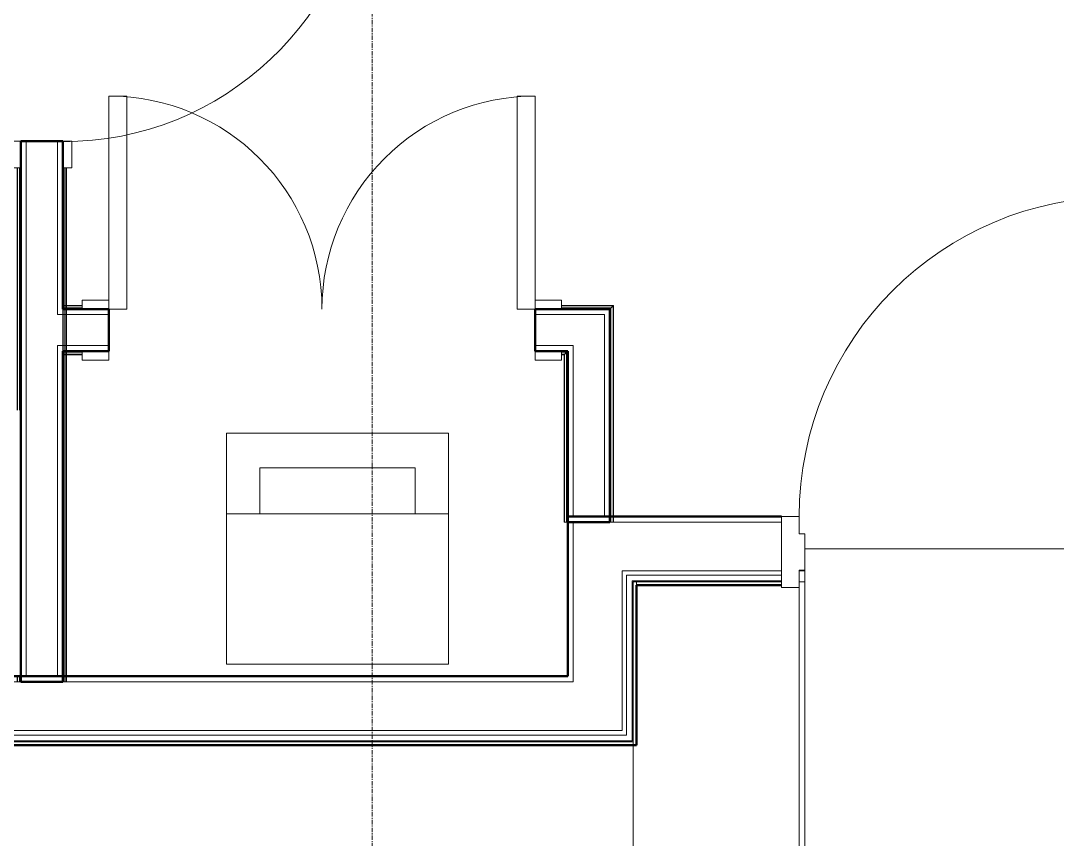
# Model space of a CAD drawing. Header units: inches. Extents: x -4218 to -1830, y 9767 to 12426.
# Drawn here: x -2866.9 to -2750.1, y 11707 to 11799.2 of the extents above; entities that cross this region are included whole.
import ezdxf

# ---------------------------------------------------------------- set-up
doc = ezdxf.new("R2010")
doc.units = ezdxf.units.IN
doc.header["$MEASUREMENT"] = 0
doc.linetypes.add('Grid Line 1_2_', pattern=[0.875, 0.5, -0.125, 0.125, -0.125])
for name, color, linetype, lineweight in [('0-1', 7, 'Continuous', 5), ('0-2', 253, 'Continuous', 9), ('0-3', 7, 'Continuous', 9), ('A-DOOR-1', 7, 'Continuous', 9), ('A-DOOR-2', 50, 'Continuous', 20), ('A-DOOR-FRAM-1', 50, 'Continuous', 20), ('A-FLOR-2', 252, 'Continuous', 9), ('A-FLOR-3', 7, 'Continuous', 9), ('A-FLOR-5', 192, 'Continuous', 9), ('A-WALL-1', 250, 'Continuous', 50), ('A-WALL-2', 10, 'Continuous', 13), ('A-WALL-3', 254, 'Continuous', 9), ('A-WALL-4', 253, 'Continuous', 9), ('A-WALL-5', 252, 'Continuous', 9), ('A-WALL-6', 7, 'Continuous', 9), ('I-WALL-1', 250, 'Continuous', 50), ('I-WALL-2', 254, 'Continuous', 9), ('I-WALL-3', 253, 'Continuous', 9), ('I-WALL-4', 252, 'Continuous', 9), ('P-SANR-FIXT-1', 7, 'Continuous', 9), ('S-GRID-1', 1, 'Grid Line 1_2_', 9)]:
    doc.layers.add(name, color=color, linetype=linetype, lineweight=lineweight)

# ---------------------------------------------------------------- blocks, each defined once
blk = doc.blocks.new('Basic Wall _ INT - W4BØF - _5_8 GYP - 2X4 WOOD_BATT_ - 5_8 GYP_ - ___-2682063-BACKGROUND - 3RD FLOOR')
at = {"layer": 'A-WALL-3'}
for p, q in [((-2800.52, 11742.74), (-2800.5, 11742.74)), ((-2800.38, 11742.74), (-2800.32, 11742.74)), ((-2800.32, 11742.74), (-2800.17, 11742.74)), ((-2800.17, 11742.74), (-2800.11, 11742.74))]:
    blk.add_line(p, q, dxfattribs=at)
at = {"layer": 'A-WALL-4'}
for p, q in [((-2800.5, 11766.76), (-2800.52, 11766.74)), ((-2800.32, 11766.94), (-2800.38, 11766.88)), ((-2800.17, 11767.09), (-2800.32, 11766.95)), ((-2800.11, 11767.15), (-2800.17, 11767.09)), ((-2800.52, 11742.74), (-2800.52, 11743.36)), ((-2800.17, 11743.36), (-2800.17, 11742.74)), ((-2800.48, 11742.74), (-2800.52, 11742.74)), ((-2800.41, 11742.74), (-2800.48, 11742.74)), ((-2800.4, 11742.74), (-2800.41, 11742.74)), ((-2800.23, 11742.74), (-2800.4, 11742.74)), ((-2800.4, 11742.74), (-2800.4, 11742.74)), ((-2800.11, 11742.74), (-2800.23, 11742.74))]:
    blk.add_line(p, q, dxfattribs=at)
at = {"layer": 'A-WALL-5'}
for p, q in [((-2800.52, 11743.36), (-2800.52, 11766.74)), ((-2800.17, 11767.09), (-2800.17, 11743.36)), ((-2800.4, 11742.74), (-2800.4, 11743.36)), ((-2800.11, 11743.36), (-2800.11, 11742.74))]:
    blk.add_line(p, q, dxfattribs=at)
at = {"layer": 'A-WALL-6'}
for p, q in [((-2800.4, 11743.36), (-2800.4, 11766.86)), ((-2800.11, 11767.15), (-2800.11, 11743.36))]:
    blk.add_line(p, q, dxfattribs=at)
at = {"layer": 'A-WALL-6', "flags": 128}
for points in [[(-2800.48, 11766.78), (-2800.46, 11766.8), (-2800.44, 11766.82), (-2800.42, 11766.84), (-2800.41, 11766.85), (-2800.4, 11766.86), (-2800.4, 11766.86)], [(-2800.4, 11766.86), (-2800.38, 11766.88), (-2800.32, 11766.94), (-2800.23, 11767.03), (-2800.11, 11767.15)]]:
    blk.add_lwpolyline(points, dxfattribs=at)
blk = doc.blocks.new('Basic Wall _ INT - W4BØF - _5_8 GYP - 2X4 WOOD_BATT_ - 5_8 GYP_ - ___-2682064-BACKGROUND - 3RD FLOOR')
at = {"layer": 'A-WALL-4'}
for p, q in [((-2805.62, 11761.64), (-2805.69, 11761.58)), ((-2805.48, 11761.78), (-2805.62, 11761.64)), ((-2805.41, 11761.85), (-2805.48, 11761.79)), ((-2805.27, 11761.99), (-2805.3, 11761.97)), ((-2805.27, 11742.74), (-2805.27, 11743.36))]:
    blk.add_line(p, q, dxfattribs=at)
at = {"layer": 'A-WALL-5'}
for p, q in [((-2805.62, 11761.64), (-2805.62, 11742.74)), ((-2805.27, 11743.36), (-2805.27, 11761.99)), ((-2805.69, 11742.74), (-2805.62, 11742.74)), ((-2805.62, 11742.74), (-2805.48, 11742.74)), ((-2805.48, 11742.74), (-2805.41, 11742.74)), ((-2805.3, 11742.74), (-2805.27, 11742.74))]:
    blk.add_line(p, q, dxfattribs=at)
at = {"layer": 'A-WALL-6'}
for p, q in [((-2805.4, 11761.86), (-2805.4, 11742.74)), ((-2805.69, 11761.58), (-2805.69, 11742.74)), ((-2805.4, 11742.74), (-2805.69, 11742.74)), ((-2805.32, 11742.74), (-2805.4, 11742.74)), ((-2805.27, 11742.74), (-2805.32, 11742.74))]:
    blk.add_line(p, q, dxfattribs=at)
at = {"layer": 'A-WALL-6', "flags": 128}
for points in [[(-2805.69, 11761.58), (-2805.57, 11761.7), (-2805.48, 11761.79), (-2805.42, 11761.84), (-2805.4, 11761.86)], [(-2805.4, 11761.86), (-2805.4, 11761.87), (-2805.39, 11761.88), (-2805.37, 11761.89), (-2805.36, 11761.91), (-2805.34, 11761.93), (-2805.32, 11761.95)]]:
    blk.add_lwpolyline(points, dxfattribs=at)
blk = doc.blocks.new('Basic Wall _ INT - W4BØF - _5_8 GYP - 2X4 WOOD_BATT_ - 5_8 GYP_ - ___-2682065-BACKGROUND - 3RD FLOOR')
at = {"layer": 'A-WALL-3'}
for p, q in [((-2862.15, 11767.15), (-2862.15, 11767.09)), ((-2862.15, 11767.09), (-2862.15, 11766.95)), ((-2862.15, 11766.94), (-2862.15, 11766.88)), ((-2862.15, 11766.76), (-2862.15, 11766.74))]:
    blk.add_line(p, q, dxfattribs=at)
at = {"layer": 'A-WALL-4'}
for p, q in [((-2862.15, 11767.03), (-2862.15, 11767.15)), ((-2862.15, 11766.88), (-2862.15, 11767.03)), ((-2862.15, 11766.86), (-2862.15, 11766.88)), ((-2862.15, 11766.86), (-2862.15, 11766.86)), ((-2862.15, 11766.84), (-2862.15, 11766.86)), ((-2862.15, 11766.8), (-2862.15, 11766.84)), ((-2861.88, 11767.09), (-2861.95, 11767.09)), ((-2861.77, 11767.09), (-2861.85, 11767.09)), ((-2859.96, 11766.74), (-2856.98, 11766.74)), ((-2808.96, 11766.74), (-2805.96, 11766.74)), ((-2800.52, 11766.74), (-2800.5, 11766.76)), ((-2800.38, 11766.88), (-2800.32, 11766.94)), ((-2800.32, 11766.95), (-2800.17, 11767.09)), ((-2800.17, 11767.09), (-2800.11, 11767.15))]:
    blk.add_line(p, q, dxfattribs=at)
at = {"layer": 'A-WALL-5'}
for p, q in [((-2862.15, 11766.78), (-2862.15, 11766.8)), ((-2862.15, 11766.74), (-2862.15, 11766.78)), ((-2862.15, 11766.74), (-2859.96, 11766.74)), ((-2861.88, 11767.15), (-2861.95, 11767.15)), ((-2861.77, 11767.15), (-2861.85, 11767.15)), ((-2859.96, 11767.09), (-2861.74, 11767.09)), ((-2800.17, 11767.09), (-2805.96, 11767.09)), ((-2805.96, 11766.74), (-2800.52, 11766.74))]:
    blk.add_line(p, q, dxfattribs=at)
at = {"layer": 'A-WALL-6'}
for p, q in [((-2859.96, 11766.86), (-2862.15, 11766.86)), ((-2859.96, 11767.15), (-2861.74, 11767.15)), ((-2800.11, 11767.15), (-2805.96, 11767.15)), ((-2800.4, 11766.86), (-2805.96, 11766.86))]:
    blk.add_line(p, q, dxfattribs=at)
at = {"layer": 'A-WALL-6', "flags": 128}
for points in [[(-2800.4, 11766.86), (-2800.4, 11766.86), (-2800.41, 11766.85), (-2800.42, 11766.84), (-2800.44, 11766.82), (-2800.46, 11766.8), (-2800.48, 11766.78)], [(-2800.11, 11767.15), (-2800.23, 11767.03), (-2800.32, 11766.94), (-2800.38, 11766.88), (-2800.4, 11766.86)]]:
    blk.add_lwpolyline(points, dxfattribs=at)
blk = doc.blocks.new('Basic Wall _ INT - W4BØF - _5_8 GYP - 2X4 WOOD_BATT_ - 5_8 GYP_ - ___-2682066-BACKGROUND - 3RD FLOOR')
at = {"layer": 'A-WALL-3'}
for p, q in [((-2862.15, 11761.99), (-2862.15, 11761.97)), ((-2862.15, 11761.85), (-2862.15, 11761.79)), ((-2862.15, 11761.78), (-2862.15, 11761.64)), ((-2862.15, 11761.64), (-2862.15, 11761.58))]:
    blk.add_line(p, q, dxfattribs=at)
at = {"layer": 'A-WALL-4'}
for p, q in [((-2862.15, 11761.89), (-2862.15, 11761.93)), ((-2862.15, 11761.86), (-2862.15, 11761.89)), ((-2862.15, 11761.84), (-2862.15, 11761.86)), ((-2862.15, 11761.79), (-2862.15, 11761.84)), ((-2862.15, 11761.7), (-2862.15, 11761.79)), ((-2862.15, 11761.58), (-2862.15, 11761.7)), ((-2861.89, 11761.64), (-2861.95, 11761.64)), ((-2861.74, 11761.64), (-2861.85, 11761.64)), ((-2859.96, 11761.99), (-2856.98, 11761.99)), ((-2805.69, 11761.58), (-2805.62, 11761.64)), ((-2805.62, 11761.64), (-2805.48, 11761.78)), ((-2805.48, 11761.79), (-2805.41, 11761.85)), ((-2805.3, 11761.97), (-2805.27, 11761.99))]:
    blk.add_line(p, q, dxfattribs=at)
at = {"layer": 'A-WALL-5'}
for p, q in [((-2862.15, 11761.95), (-2862.15, 11761.99)), ((-2862.15, 11761.99), (-2859.96, 11761.99)), ((-2862.15, 11761.93), (-2862.15, 11761.95)), ((-2859.96, 11761.64), (-2861.74, 11761.64)), ((-2805.96, 11761.99), (-2805.27, 11761.99)), ((-2805.62, 11761.64), (-2805.96, 11761.64)), ((-2861.89, 11761.58), (-2861.95, 11761.58)), ((-2861.74, 11761.58), (-2861.85, 11761.58))]:
    blk.add_line(p, q, dxfattribs=at)
at = {"layer": 'A-WALL-6'}
for p, q in [((-2862.15, 11761.86), (-2859.96, 11761.86)), ((-2805.96, 11761.86), (-2805.4, 11761.86)), ((-2859.96, 11761.58), (-2861.74, 11761.58)), ((-2805.69, 11761.58), (-2805.96, 11761.58))]:
    blk.add_line(p, q, dxfattribs=at)
at = {"layer": 'A-WALL-6', "flags": 128}
for points in [[(-2805.4, 11761.86), (-2805.42, 11761.84), (-2805.48, 11761.79), (-2805.57, 11761.7), (-2805.69, 11761.58)], [(-2805.32, 11761.95), (-2805.34, 11761.93), (-2805.36, 11761.91), (-2805.37, 11761.89), (-2805.39, 11761.88), (-2805.4, 11761.87), (-2805.4, 11761.86)]]:
    blk.add_lwpolyline(points, dxfattribs=at)
blk = doc.blocks.new('Stacked Washer and Dryer - 26_x25_ - Private-1352637-BACKGROUND - 3RD FLOOR')
at = {"layer": 'P-SANR-FIXT-1'}
for p, q in [((0, 12.5), (26, 12.5)), ((0, 12.5), (0, -12.5)), ((16.90625, 12.5), (16.90625, -12.5)), ((26, 12.5), (26, -12.5)), ((16.90625, 8.75), (22.09375, 8.75)), ((22.09375, 8.75), (22.09375, -8.75)), ((22.09375, -8.75), (16.90625, -8.75)), ((26, -12.5), (0, -12.5))]:
    blk.add_line(p, q, dxfattribs=at)
blk = doc.blocks.new('SWING - DOUBLE - FLUSH - 4-0 x 6-8 - DUMMY-3207495-BACKGROUND - 3RD FLOOR')
at = {"layer": 'A-DOOR-1'}
for p, q in [((-27, 2.375), (-27, 3.375)), ((-27, 3.375), (-24, 3.375)), ((-24, 2.375), (-27, 2.375)), ((-24, 3.375), (-24, 2.375)), ((24, 2.375), (24, 3.375)), ((24, 3.375), (27, 3.375)), ((27, 2.375), (24, 2.375)), ((27, 3.375), (27, 2.375)), ((-27, -2.375), (-24, -2.375)), ((-27, -3.375), (-27, -2.375)), ((-24, -3.375), (-27, -3.375)), ((-24, -2.375), (-24, -3.375)), ((24, -2.375), (27, -2.375)), ((24, -3.375), (24, -2.375)), ((27, -3.375), (24, -3.375)), ((27, -2.375), (27, -3.375))]:
    blk.add_line(p, q, dxfattribs=at)
for centre, start, end in [((-24, -2.375), 270, 0), ((24, -2.375), 180, 270)]:
    blk.add_arc(centre, 24, start, end, dxfattribs=at)
at = {"layer": 'A-DOOR-2'}
for p, q in [((-22, -2.375), (-24, -2.375)), ((-24, -3.375), (-24, -26.375)), ((-22, -26.375), (-22, -2.375)), ((22, -2.375), (24, -2.375)), ((22, -26.375), (22, -2.375)), ((24, -3.375), (24, -26.375)), ((-24, -26.375), (-22, -26.375)), ((24, -26.375), (22, -26.375))]:
    blk.add_line(p, q, dxfattribs=at)
blk = doc.blocks.new('Basic Wall _ INT - W4BØF - _5_8 GYP - 2X4 WOOD_BATT_ - 5_8 GYP_ - ___-2680994-BACKGROUND - 3RD FLOOR')
at = {"layer": 'A-WALL-3'}
for p, q in [((-2862.15, 11724.74), (-2862.12, 11724.74)), ((-2862.01, 11724.74), (-2861.95, 11724.74)), ((-2861.94, 11724.74), (-2861.8, 11724.74)), ((-2861.8, 11724.74), (-2861.74, 11724.74))]:
    blk.add_line(p, q, dxfattribs=at)
at = {"layer": 'A-WALL-4'}
for p, q in [((-2862.12, 11879.77), (-2862.15, 11879.79)), ((-2861.95, 11879.59), (-2862.01, 11879.65)), ((-2861.89, 11879.53), (-2861.94, 11879.58)), ((-2861.8, 11856.08), (-2861.8, 11856.19)), ((-2862.15, 11855.79), (-2862.15, 11851.04)), ((-2861.8, 11855.99), (-2861.8, 11856.07)), ((-2861.8, 11855.93), (-2861.8, 11855.98)), ((-2861.8, 11855.16), (-2861.8, 11855.79)), ((-2861.8, 11851.04), (-2861.8, 11855.14)), ((-2861.8, 11850.84), (-2861.8, 11850.89)), ((-2861.8, 11850.75), (-2861.8, 11850.82)), ((-2861.8, 11850.63), (-2861.8, 11850.73)), ((-2862.15, 11827.04), (-2862.15, 11822.66)), ((-2861.8, 11827.33), (-2861.8, 11827.44)), ((-2861.8, 11827.24), (-2861.8, 11827.33)), ((-2861.8, 11827.18), (-2861.8, 11827.24)), ((-2861.8, 11822.66), (-2861.8, 11827.04)), ((-2862.15, 11785.66), (-2862.15, 11782.66)), ((-2862.15, 11766.74), (-2862.15, 11761.99)), ((-2861.8, 11767.03), (-2861.8, 11767.14)), ((-2861.8, 11766.94), (-2861.8, 11767.03)), ((-2861.8, 11766.88), (-2861.8, 11766.94)), ((-2861.8, 11762.61), (-2861.8, 11766.7)), ((-2861.8, 11761.99), (-2861.8, 11762.57)), ((-2861.8, 11761.79), (-2861.8, 11761.84)), ((-2861.8, 11761.7), (-2861.8, 11761.78)), ((-2861.8, 11761.58), (-2861.8, 11761.69)), ((-2862.15, 11725.36), (-2862.15, 11724.74)), ((-2862.11, 11724.74), (-2862.15, 11724.74)), ((-2862.02, 11724.74), (-2862.11, 11724.74)), ((-2861.74, 11724.74), (-2862.02, 11724.74)), ((-2861.8, 11724.74), (-2861.8, 11725.36))]:
    blk.add_line(p, q, dxfattribs=at)
at = {"layer": 'A-WALL-5'}
for p, q in [((-2862.15, 11879.79), (-2862.15, 11855.79)), ((-2861.8, 11856.21), (-2861.8, 11879.04)), ((-2861.74, 11856.08), (-2861.74, 11856.19)), ((-2862.02, 11855.16), (-2862.02, 11855.79)), ((-2862.02, 11851.04), (-2862.02, 11855.16)), ((-2861.74, 11855.99), (-2861.74, 11856.07)), ((-2861.74, 11855.93), (-2861.74, 11855.98)), ((-2861.74, 11855.16), (-2861.74, 11855.78)), ((-2861.74, 11851.04), (-2861.74, 11855.14)), ((-2862.15, 11851.04), (-2862.15, 11827.04)), ((-2861.8, 11827.45), (-2861.8, 11850.63)), ((-2861.74, 11850.84), (-2861.74, 11850.89)), ((-2861.74, 11850.75), (-2861.74, 11850.82)), ((-2861.74, 11850.63), (-2861.74, 11850.73)), ((-2862.02, 11822.91), (-2862.02, 11827.02)), ((-2861.74, 11827.33), (-2861.74, 11827.44)), ((-2861.74, 11827.24), (-2861.74, 11827.32)), ((-2861.74, 11827.18), (-2861.74, 11827.24)), ((-2861.74, 11822.66), (-2861.74, 11827.04)), ((-2862.02, 11822.66), (-2862.02, 11822.89)), ((-2862.15, 11782.66), (-2862.15, 11766.74)), ((-2861.8, 11767.14), (-2861.8, 11782.66)), ((-2862.02, 11762.61), (-2862.02, 11766.72)), ((-2861.74, 11767.03), (-2861.74, 11767.14)), ((-2861.74, 11766.94), (-2861.74, 11767.03)), ((-2861.74, 11766.88), (-2861.74, 11766.94)), ((-2861.74, 11761.99), (-2861.74, 11766.74)), ((-2862.15, 11761.99), (-2862.15, 11725.36)), ((-2862.02, 11761.99), (-2862.02, 11762.6)), ((-2861.74, 11761.79), (-2861.74, 11761.84)), ((-2861.74, 11761.7), (-2861.74, 11761.78)), ((-2861.74, 11761.58), (-2861.74, 11761.69)), ((-2861.8, 11725.36), (-2861.8, 11761.58)), ((-2862.02, 11724.74), (-2862.02, 11725.36)), ((-2861.74, 11724.74), (-2861.74, 11725.36))]:
    blk.add_line(p, q, dxfattribs=at)
at = {"layer": 'A-WALL-6'}
for p, q in [((-2862.02, 11855.79), (-2862.02, 11879.66)), ((-2861.74, 11856.21), (-2861.74, 11879.04)), ((-2862.02, 11827.04), (-2862.02, 11851.04)), ((-2861.74, 11827.45), (-2861.74, 11850.63)), ((-2862.02, 11766.74), (-2862.02, 11782.66)), ((-2861.74, 11767.15), (-2861.74, 11782.66)), ((-2862.02, 11725.36), (-2862.02, 11761.99)), ((-2861.74, 11725.36), (-2861.74, 11761.58))]:
    blk.add_line(p, q, dxfattribs=at)
at = {"layer": 'A-WALL-6', "flags": 128}
for points in [[(-2862.11, 11879.75), (-2862.08, 11879.73), (-2862.06, 11879.71), (-2862.05, 11879.69), (-2862.03, 11879.68), (-2862.03, 11879.67), (-2862.02, 11879.66)], [(-2862.02, 11879.66), (-2862, 11879.64), (-2861.95, 11879.59), (-2861.89, 11879.53)]]:
    blk.add_lwpolyline(points, dxfattribs=at)
blk = doc.blocks.new('Basic Wall _ INT - W4BØF - _5_8 GYP - 2X4 WOOD_BATT_ - 5_8 GYP_ - ___-2680993-BACKGROUND - 3RD FLOOR')
at = {"layer": 'A-WALL-3'}
for p, q in [((-2867.31, 11724.74), (-2867.25, 11724.74)), ((-2867.25, 11724.74), (-2867.1, 11724.74)), ((-2867.1, 11724.74), (-2867.04, 11724.74)), ((-2866.92, 11724.74), (-2866.9, 11724.74))]:
    blk.add_line(p, q, dxfattribs=at)
at = {"layer": 'A-WALL-4'}
for p, q in [((-2867.25, 11884.89), (-2867.31, 11884.95)), ((-2867.1, 11884.75), (-2867.25, 11884.89)), ((-2867.04, 11884.68), (-2867.1, 11884.74)), ((-2866.9, 11884.54), (-2866.92, 11884.56)), ((-2867.25, 11856.08), (-2867.25, 11856.2)), ((-2867.25, 11855.99), (-2867.25, 11856.08)), ((-2867.25, 11855.93), (-2867.25, 11855.99)), ((-2867.25, 11851.04), (-2867.25, 11855.79)), ((-2866.9, 11855.79), (-2866.9, 11851.04)), ((-2867.25, 11850.84), (-2867.25, 11850.89)), ((-2867.25, 11850.75), (-2867.25, 11850.83)), ((-2867.25, 11850.63), (-2867.25, 11850.74)), ((-2866.9, 11822.66), (-2866.9, 11819.66)), ((-2866.9, 11785.66), (-2866.9, 11782.66)), ((-2867.02, 11724.74), (-2867.31, 11724.74)), ((-2867.25, 11724.74), (-2867.25, 11725.33)), ((-2866.94, 11724.74), (-2867.02, 11724.74)), ((-2866.9, 11724.74), (-2866.94, 11724.74)), ((-2866.9, 11725.33), (-2866.9, 11724.74))]:
    blk.add_line(p, q, dxfattribs=at)
at = {"layer": 'A-WALL-5'}
for p, q in [((-2867.25, 11856.21), (-2867.25, 11884.89)), ((-2866.9, 11884.54), (-2866.9, 11855.79)), ((-2867.31, 11856.08), (-2867.31, 11856.2)), ((-2867.31, 11855.99), (-2867.31, 11856.08)), ((-2867.31, 11855.93), (-2867.31, 11855.99)), ((-2867.31, 11851.04), (-2867.31, 11855.79)), ((-2867.02, 11855.77), (-2867.02, 11851.06)), ((-2867.31, 11850.84), (-2867.31, 11850.89)), ((-2867.31, 11850.75), (-2867.31, 11850.83)), ((-2867.31, 11850.63), (-2867.31, 11850.74)), ((-2867.25, 11822.66), (-2867.25, 11850.63)), ((-2866.9, 11851.04), (-2866.9, 11822.66)), ((-2867.25, 11755.33), (-2867.25, 11782.66)), ((-2866.9, 11782.66), (-2866.9, 11755.33)), ((-2867.31, 11724.74), (-2867.31, 11725.33)), ((-2867.02, 11725.33), (-2867.02, 11724.74))]:
    blk.add_line(p, q, dxfattribs=at)
at = {"layer": 'A-WALL-6'}
for p, q in [((-2867.31, 11856.21), (-2867.31, 11884.95)), ((-2867.02, 11884.66), (-2867.02, 11855.79)), ((-2867.31, 11822.66), (-2867.31, 11850.63)), ((-2867.02, 11851.04), (-2867.02, 11822.66)), ((-2867.31, 11755.33), (-2867.31, 11782.66)), ((-2867.02, 11782.66), (-2867.02, 11755.33))]:
    blk.add_line(p, q, dxfattribs=at)
at = {"layer": 'A-WALL-6', "flags": 128}
for points in [[(-2867.31, 11884.95), (-2867.19, 11884.83), (-2867.1, 11884.74), (-2867.04, 11884.68), (-2867.02, 11884.66)], [(-2867.02, 11884.66), (-2867.02, 11884.66), (-2867.01, 11884.65), (-2867, 11884.64), (-2866.98, 11884.62), (-2866.96, 11884.6), (-2866.94, 11884.58)]]:
    blk.add_lwpolyline(points, dxfattribs=at)
blk = doc.blocks.new('SWING - SINGLE - FLUSH - 2-10 x 6-8 - PRIVACY-3199405-BACKGROUND - 3RD FLOOR')
at = {"layer": 'A-DOOR-1'}
blk.add_arc((17, -2.38), 34.07, 180, 266.6343, dxfattribs=at)
at = {"layer": 'A-DOOR-2'}
for p, q in [((15, -2.38), (15, -36.38)), ((17, -2.38), (15, -2.38)), ((17, -2.38), (17, -36.38)), ((17, -36.38), (15, -36.38))]:
    blk.add_line(p, q, dxfattribs=at)
at = {"layer": 'A-DOOR-FRAM-1'}
for p, q in [((-20, 2.37), (-20, 3.37)), ((-20, 3.37), (-17, 3.37)), ((-17, 2.37), (-20, 2.37)), ((-17, 3.37), (-17, 2.37)), ((17, 2.37), (17, 3.37)), ((17, 3.37), (20, 3.37)), ((20, 2.37), (17, 2.37)), ((20, 3.37), (20, 2.37)), ((-20, -2.38), (-17, -2.38)), ((-20, -3.38), (-20, -2.38)), ((-17, -3.38), (-20, -3.38)), ((-17, -2.38), (-17, -3.38)), ((17, -2.38), (20, -2.38)), ((17, -3.38), (17, -2.38)), ((20, -3.38), (17, -3.38)), ((20, -2.38), (20, -3.38))]:
    blk.add_line(p, q, dxfattribs=at)
blk = doc.blocks.new('CTR - 1st Phase - Unit Layouts_rvt-1-BACKGROUND - 3RD FLOOR')
at = {"layer": 'A-WALL-1'}
for p, q in [((-2862.15, 11785.66), (-2866.9, 11785.66)), ((-2866.9, 11785.66), (-2866.9, 11724.74)), ((-2862.15, 11766.74), (-2862.15, 11785.66)), ((-2856.96, 11766.74), (-2862.15, 11766.74)), ((-2856.96, 11761.99), (-2856.96, 11766.74)), ((-2800.52, 11766.74), (-2808.96, 11766.74)), ((-2808.96, 11766.74), (-2808.96, 11761.99)), ((-2800.52, 11766.11), (-2800.52, 11766.74)), ((-2800.52, 11761.99), (-2800.52, 11766.11)), ((-2862.15, 11761.99), (-2856.96, 11761.99)), ((-2862.15, 11724.74), (-2862.15, 11761.99)), ((-2808.96, 11761.99), (-2805.27, 11761.99)), ((-2805.27, 11761.99), (-2805.27, 11742.74)), ((-2800.52, 11742.74), (-2800.52, 11761.99)), ((-2805.27, 11742.74), (-2804.65, 11742.74)), ((-2804.65, 11742.74), (-2801.15, 11742.74)), ((-2801.15, 11742.74), (-2800.52, 11742.74)), ((-2866.9, 11724.74), (-2866.27, 11724.74)), ((-2866.27, 11724.74), (-2862.77, 11724.74)), ((-2862.77, 11724.74), (-2862.15, 11724.74))]:
    blk.add_line(p, q, dxfattribs=at)
at = {"layer": 'A-WALL-2'}
for p, q in [((-2866.27, 11785.66), (-2866.27, 11725.36)), ((-2862.77, 11785.66), (-2862.77, 11766.11)), ((-2862.77, 11766.11), (-2862.15, 11766.11)), ((-2856.96, 11766.11), (-2862.15, 11766.11)), ((-2801.15, 11766.11), (-2808.96, 11766.11)), ((-2801.15, 11766.11), (-2801.15, 11762.61)), ((-2862.77, 11762.61), (-2862.15, 11762.61)), ((-2862.77, 11762.61), (-2862.77, 11725.36)), ((-2856.96, 11762.61), (-2862.15, 11762.61)), ((-2804.65, 11762.61), (-2808.96, 11762.61)), ((-2804.65, 11762.61), (-2804.65, 11761.99)), ((-2804.65, 11761.99), (-2804.65, 11743.36)), ((-2801.15, 11762.61), (-2801.15, 11761.99)), ((-2801.15, 11761.99), (-2801.15, 11743.36)), ((-2804.65, 11743.36), (-2801.15, 11743.36)), ((-2862.77, 11725.36), (-2866.27, 11725.36))]:
    blk.add_line(p, q, dxfattribs=at)
at = {"layer": 'A-WALL-3'}
for p, q in [((-2866.9, 11785.66), (-2866.9, 11782.66)), ((-2862.15, 11782.66), (-2862.15, 11785.66)), ((-2862.15, 11766.88), (-2862.15, 11767.15)), ((-2861.88, 11766.74), (-2861.95, 11766.74)), ((-2861.77, 11766.74), (-2861.85, 11766.74)), ((-2856.98, 11766.74), (-2859.96, 11766.74)), ((-2805.96, 11766.74), (-2808.96, 11766.74)), ((-2862.15, 11761.58), (-2862.15, 11761.84)), ((-2861.95, 11761.99), (-2861.89, 11761.99)), ((-2861.85, 11761.99), (-2861.74, 11761.99)), ((-2859.96, 11761.99), (-2856.98, 11761.99)), ((-2805.27, 11743.36), (-2805.27, 11742.74)), ((-2800.52, 11742.74), (-2800.52, 11743.36)), ((-2800.52, 11742.74), (-2804.65, 11742.74)), ((-2866.9, 11725.33), (-2866.9, 11724.74)), ((-2862.15, 11724.74), (-2866.9, 11724.74)), ((-2862.15, 11724.74), (-2862.15, 11725.36))]:
    blk.add_line(p, q, dxfattribs=at)
at = {"layer": 'A-WALL-4'}
for p, q in [((-2866.9, 11782.66), (-2866.9, 11755.33)), ((-2862.15, 11767.15), (-2862.15, 11782.66)), ((-2859.96, 11766.74), (-2861.74, 11766.74)), ((-2800.52, 11766.74), (-2805.96, 11766.74)), ((-2800.52, 11766.74), (-2800.52, 11761.99)), ((-2861.74, 11761.99), (-2859.96, 11761.99)), ((-2805.96, 11761.99), (-2805.27, 11761.99)), ((-2805.27, 11761.99), (-2805.27, 11743.36)), ((-2800.52, 11743.36), (-2800.52, 11761.99)), ((-2862.15, 11725.36), (-2862.15, 11761.58)), ((-2804.65, 11742.74), (-2805.27, 11742.74))]:
    blk.add_line(p, q, dxfattribs=at)
at = {"layer": 'A-WALL-5'}
for p, q in [((-2866.9, 11785.66), (-2862.15, 11785.66)), ((-2856.96, 11766.74), (-2856.96, 11761.99)), ((-2808.96, 11761.99), (-2808.96, 11766.74))]:
    blk.add_line(p, q, dxfattribs=at)
at = {"layer": '0-2'}
for name in ['Basic Wall _ INT - W4BØF - _5_8 GYP - 2X4 WOOD_BATT_ - 5_8 GYP_ - ___-2680993-BACKGROUND - 3RD FLOOR', 'Basic Wall _ INT - W4BØF - _5_8 GYP - 2X4 WOOD_BATT_ - 5_8 GYP_ - ___-2680994-BACKGROUND - 3RD FLOOR', 'Basic Wall _ INT - W4BØF - _5_8 GYP - 2X4 WOOD_BATT_ - 5_8 GYP_ - ___-2682065-BACKGROUND - 3RD FLOOR', 'Basic Wall _ INT - W4BØF - _5_8 GYP - 2X4 WOOD_BATT_ - 5_8 GYP_ - ___-2682063-BACKGROUND - 3RD FLOOR', 'Basic Wall _ INT - W4BØF - _5_8 GYP - 2X4 WOOD_BATT_ - 5_8 GYP_ - ___-2682066-BACKGROUND - 3RD FLOOR', 'Basic Wall _ INT - W4BØF - _5_8 GYP - 2X4 WOOD_BATT_ - 5_8 GYP_ - ___-2682064-BACKGROUND - 3RD FLOOR']:
    blk.add_blockref(name, (0, 0), dxfattribs=at)
for name, p, rotation in [('SWING - SINGLE - FLUSH - 2-10 x 6-8 - PRIVACY-3199405-BACKGROUND - 3RD FLOOR', (-2864.52, 11802.66), 89.99999999991644), ('SWING - DOUBLE - FLUSH - 4-0 x 6-8 - DUMMY-3207495-BACKGROUND - 3RD FLOOR', (-2832.96, 11764.36), 180), ('Stacked Washer and Dryer - 26_x25_ - Private-1352637-BACKGROUND - 3RD FLOOR', (-2831.21, 11726.74), 90.0000000000149)]:
    blk.add_blockref(name, p, dxfattribs=dict(at, rotation=rotation))
blk = doc.blocks.new('HOLLOW METAL - UNIT DOOR-2191979-BACKGROUND - 3RD FLOOR')
at = {"layer": 'A-DOOR-1'}
blk.add_arc((18, 4.125), 36, 90, 180, dxfattribs=at)
at = {"layer": 'A-DOOR-2'}
for p, q in [((18, 40.125), (16.25, 40.125)), ((16.25, 40.125), (16.25, 4.125)), ((18, 4.125), (18, 40.125)), ((16.25, 4.125), (18, 4.125))]:
    blk.add_line(p, q, dxfattribs=at)
at = {"layer": 'A-DOOR-FRAM-1'}
for p, q in [((-18, 4.125), (-20, 4.125)), ((-20, 4.125), (-20, -3.875)), ((-18, 2.1875), (-18, 4.125)), ((18, 4.125), (18, 2.1875)), ((20, 4.125), (18, 4.125)), ((20, -3.875), (20, 4.125)), ((-17.375, 2.1875), (-18, 2.1875)), ((-17.375, -1.9375), (-17.375, 2.1875)), ((18, 2.1875), (17.375, 2.1875)), ((17.375, 2.1875), (17.375, -1.9375)), ((-18, -3.875), (-18, -1.9375)), ((-18, -1.9375), (-17.375, -1.9375)), ((17.375, -1.9375), (18, -1.9375)), ((18, -1.9375), (18, -3.875)), ((-20, -3.875), (-18, -3.875)), ((18, -3.875), (20, -3.875))]:
    blk.add_line(p, q, dxfattribs=at)
blk = doc.blocks.new('CTR - 1st Phase - Common Walls_rvt-1-BACKGROUND - 3RD FLOOR')
at = {"layer": 'A-FLOR-2'}
for p, q in [((-2797.9, 11735.99), (-2797.9, 11717.61)), ((-2781.2, 11735.99), (-2797.9, 11735.99))]:
    blk.add_line(p, q, dxfattribs=at)
at = {"layer": 'A-FLOR-3'}
for p, q in [((-2743.82, 11739.74), (-2778.57, 11739.74)), ((-2778.57, 11737.3), (-2778.57, 11673.39)), ((-2779.2, 11673.39), (-2779.2, 11735.36)), ((-2797.9, 11717.61), (-2797.9, 11673.39))]:
    blk.add_line(p, q, dxfattribs=at)
at = {"layer": 'A-WALL-2'}
for p, q in [((-2804.65, 11742.74), (-2799.15, 11742.74)), ((-2804.65, 11724.74), (-2804.65, 11742.74)), ((-2799.15, 11742.74), (-2797.52, 11742.74)), ((-2781.2, 11742.74), (-2797.52, 11742.74)), ((-2799.15, 11737.24), (-2798.65, 11737.24)), ((-2799.15, 11719.24), (-2799.15, 11737.24)), ((-2798.65, 11737.24), (-2797.52, 11737.24)), ((-2781.2, 11737.24), (-2797.52, 11737.24)), ((-2798.65, 11736.74), (-2798.02, 11736.74)), ((-2798.65, 11718.74), (-2798.65, 11736.74)), ((-2798.02, 11736.74), (-2797.52, 11736.74)), ((-2798.02, 11736.11), (-2797.52, 11736.11)), ((-2798.02, 11718.11), (-2798.02, 11736.11)), ((-2781.2, 11736.74), (-2797.52, 11736.74)), ((-2781.2, 11736.11), (-2797.52, 11736.11)), ((-2797.52, 11736.11), (-2797.52, 11735.61)), ((-2931.9, 11724.74), (-2805.27, 11724.74)), ((-2804.65, 11724.74), (-2805.27, 11724.74)), ((-3065.75, 11719.24), (-2805.27, 11719.24)), ((-3065.75, 11718.74), (-2805.27, 11718.74)), ((-2804.65, 11719.24), (-2805.27, 11719.24)), ((-2799.15, 11718.74), (-2805.27, 11718.74)), ((-2799.15, 11719.24), (-2804.65, 11719.24)), ((-2798.65, 11718.74), (-2799.15, 11718.74)), ((-3065.75, 11718.11), (-2805.27, 11718.11)), ((-2798.65, 11718.11), (-2805.27, 11718.11)), ((-2798.02, 11718.11), (-2798.65, 11718.11))]:
    blk.add_line(p, q, dxfattribs=at)
at = {"layer": 'I-WALL-1'}
for p, q in [((-2805.27, 11743.36), (-2805.27, 11725.36)), ((-2804.65, 11743.36), (-2805.27, 11743.36)), ((-2797.52, 11743.36), (-2804.65, 11743.36)), ((-2781.2, 11743.36), (-2797.52, 11743.36)), ((-2797.52, 11735.61), (-2781.2, 11735.61)), ((-2797.52, 11717.61), (-2797.52, 11735.61)), ((-2805.27, 11725.36), (-2931.27, 11725.36)), ((-3065.75, 11717.61), (-2805.27, 11717.61)), ((-2805.27, 11717.61), (-2798.02, 11717.61)), ((-2798.02, 11717.61), (-2797.52, 11717.61))]:
    blk.add_line(p, q, dxfattribs=at)
at = {"layer": 'I-WALL-2'}
for p, q in [((-2805.27, 11743.36), (-2805.27, 11742.74)), ((-2804.65, 11743.36), (-2801.15, 11743.36)), ((-2862.77, 11725.36), (-2866.27, 11725.36))]:
    blk.add_line(p, q, dxfattribs=at)
at = {"layer": 'I-WALL-3'}
for p, q in [((-2805.27, 11743.36), (-2804.65, 11743.36)), ((-2801.15, 11743.36), (-2800.52, 11743.36)), ((-2800.38, 11743.36), (-2800.32, 11743.36)), ((-2800.32, 11743.36), (-2800.23, 11743.36)), ((-2800.23, 11743.36), (-2800.11, 11743.36)), ((-2781.2, 11743.36), (-2781.2, 11735.99)), ((-2866.27, 11725.36), (-2866.9, 11725.36)), ((-2862.15, 11725.36), (-2862.77, 11725.36)), ((-2861.95, 11725.36), (-2862, 11725.36)), ((-2861.85, 11725.36), (-2861.95, 11725.36)), ((-2861.74, 11725.36), (-2861.85, 11725.36))]:
    blk.add_line(p, q, dxfattribs=at)
at = {"layer": 'I-WALL-4'}
for p, q in [((-2800.11, 11743.36), (-2797.52, 11743.36)), ((-2781.2, 11743.36), (-2797.52, 11743.36)), ((-2805.27, 11742.74), (-2805.27, 11725.36)), ((-2805.27, 11725.36), (-2861.74, 11725.36)), ((-3065.75, 11717.61), (-2805.27, 11717.61)), ((-2797.9, 11717.61), (-2805.27, 11717.61))]:
    blk.add_line(p, q, dxfattribs=at)
at = {"layer": '0-3'}
blk.add_blockref('HOLLOW METAL - UNIT DOOR-2191979-BACKGROUND - 3RD FLOOR', (-2761.2, 11739.24), dxfattribs=at)

msp = doc.modelspace()

# ---------------------------------------------------------------- linework, layer by layer
at = {"layer": 'A-FLOR-5'}
for p, q in [((-2799.15, 11719.24), (-2799.15, 11737.24)), ((-2799.15, 11737.24), (-2781.2, 11737.24)), ((-2779.2, 11737.24), (-2778.57, 11737.24)), ((-2778.57, 11735.99), (-2779.2, 11735.99)), ((-3066.37, 11719.24), (-2799.15, 11719.24)), ((-2797.9, 11717.99), (-3071.67, 11717.99))]:
    msp.add_line(p, q, dxfattribs=at)
at = {"layer": 'S-GRID-1'}
msp.add_line((-2827.32, 9836.18), (-2827.32, 12376.81), dxfattribs=at)

# ---------------------------------------------------------------- block references
at = {"layer": '0-1'}
for name in ['CTR - 1st Phase - Unit Layouts_rvt-1-BACKGROUND - 3RD FLOOR', 'CTR - 1st Phase - Common Walls_rvt-1-BACKGROUND - 3RD FLOOR']:
    msp.add_blockref(name, (0, 0), dxfattribs=at)

doc.saveas('drawing.dxf')
